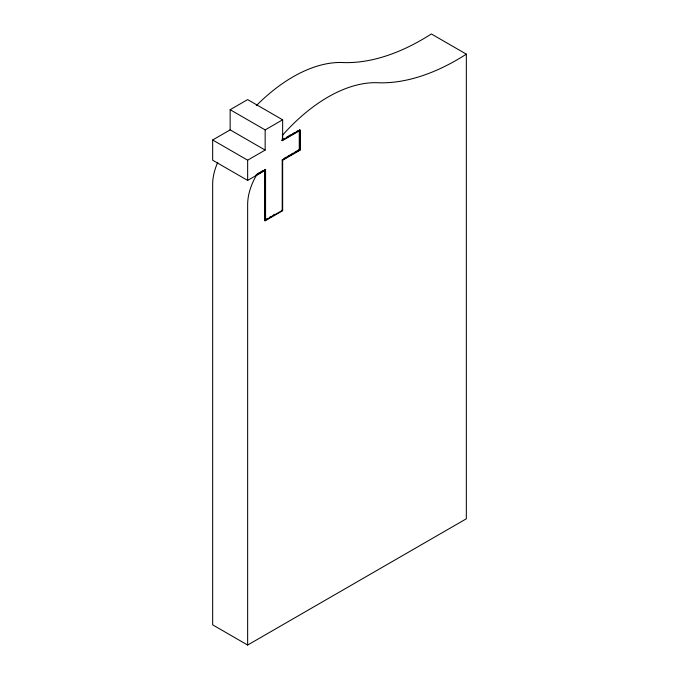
<?xml version="1.0" encoding="UTF-8"?>
<svg xmlns="http://www.w3.org/2000/svg" width="679" height="679" viewBox="0 0 679 679"><rect width="100%" height="100%" fill="white"/><g stroke="black" fill="none" stroke-linecap="round" stroke-linejoin="round"><path stroke-width="1.02" d="M217.696 162.425A41.198 23.782 -60 0 0 212.663 184.238L212.663 624.85L247.648 645.05L247.648 204.438A41.198 23.782 -60 0 1 256.399 175.36L265.565 169.58L265.565 220.089L265.124 219.835M247.648 645.05L466.337 518.79L466.337 54.15A237.353 137.031 -60 0 1 378.95 82.787A149.21 86.148 -60 0 0 282.642 135.079L282.218 140.731L299.719 130.631L299.719 149.864L282.218 159.964L282.218 210.473L264.708 220.565L264.708 170.056L265.149 170.31L247.648 180.41L212.663 160.21L212.663 139.976L230.156 129.876L265.149 150.076L265.149 129.91L230.156 109.701L230.156 129.876M230.156 109.701L247.648 99.601L282.642 119.81L282.642 140.01L282.201 139.755M265.149 129.91L282.642 119.81M283.075 139.246L284.824 138.236M286.58 137.226L290.952 134.705M292.7 133.695L294.448 132.685M296.197 131.675L297.945 130.665M212.663 139.976L247.648 160.185L265.149 150.076M281.785 140.485L300.135 129.91L300.135 150.11L282.642 160.21L282.201 159.955L299.702 149.855L299.702 129.655M257.239 173.883L258.988 172.873M260.744 171.863L262.501 170.845M284.408 158.199L286.156 157.189M287.904 156.178L289.653 155.168M291.41 154.158L293.158 153.148M294.907 152.138L299.278 149.609L300.135 150.11M264.708 170.056L255.958 175.106L256.399 175.36M266.007 219.325L267.755 218.315M269.512 217.305L271.261 216.295M273.017 215.277L274.774 214.267M264.708 220.565L265.149 220.811L282.642 210.711L282.642 160.21M466.337 54.15L431.352 33.95A237.353 137.031 -60 0 1 343.964 62.587A149.21 86.148 -60 0 0 256.289 105.678M299.719 130.631L299.278 130.385L299.278 149.609M282.201 134.832L282.642 135.079M265.565 169.58L265.124 169.334L265.149 220.811M256.365 174.393L256.798 174.647M281.785 210.218L282.642 210.711M247.648 160.185L247.648 180.41"/></g></svg>
